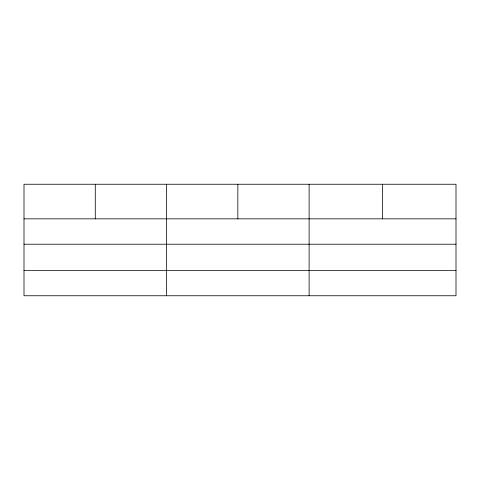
<?xml version="1.0" encoding="UTF-8"?>
<svg xmlns="http://www.w3.org/2000/svg" width="480" height="480" viewBox="0 0 480 480"><rect width="100%" height="100%" fill="white"/><g stroke="black" fill="none" stroke-linecap="round" stroke-linejoin="round"><path stroke-width="0.72" d="M456 244.218L456 184.248L24 184.248L24 295.752L456 295.752L456 244.218L24 244.218M24 218.838L456 218.838M24 270.372L456 270.372M382.56 184.248L382.56 218.838M309.12 184.248L309.12 295.752M237.84 184.248L237.84 218.838M166.56 184.248L166.56 295.752M95.28 184.248L95.28 218.838"/></g></svg>
